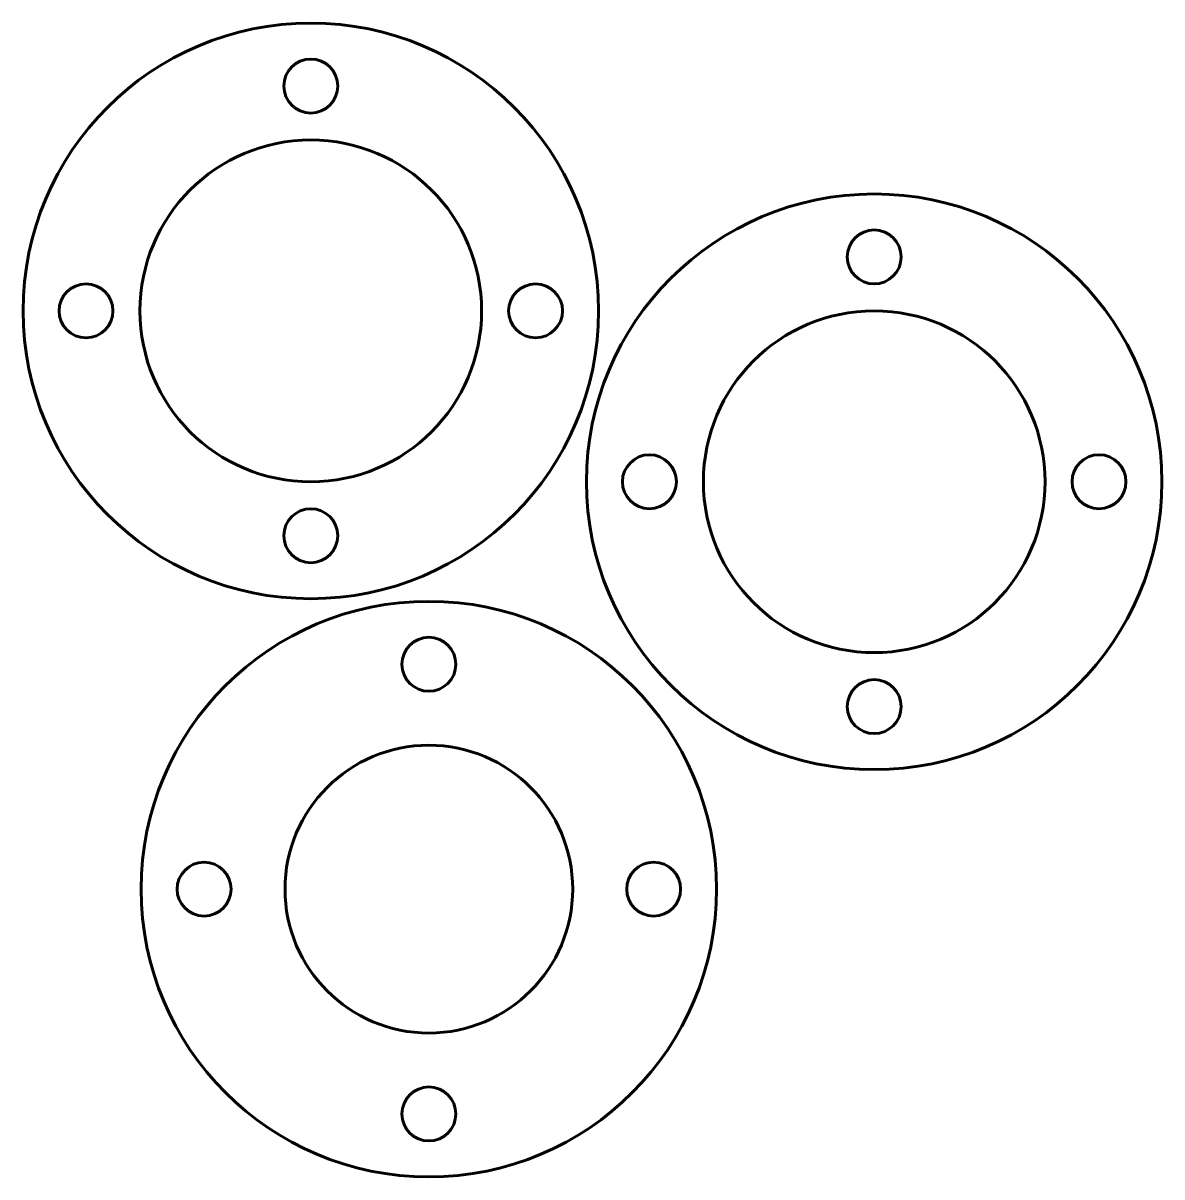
# Model space of a CAD drawing. Header units: millimetres. Extents: x -22.6 to 40.8, y -16 to 48.1.
import ezdxf

# ---------------------------------------------------------------- set-up
doc = ezdxf.new("R2010")
doc.units = ezdxf.units.MM
doc.linetypes.add('K5LT_BASIC', pattern=[0])

msp = doc.modelspace()

# ---------------------------------------------------------------- linework, layer by layer
at = {"color": 150, "linetype": 'K5LT_BASIC', "lineweight": 60, "true_color": 0x0080ff}
for centre, radius in [((-6.566, 32.148), 16), ((-6.566, 44.648), 1.5), ((-6.566, 32.148), 9.5), ((24.765, 22.648), 16), ((24.765, 35.148), 1.5), ((-19.066, 32.148), 1.5), ((5.934, 32.148), 1.5), ((24.765, 22.648), 9.5), ((12.265, 22.648), 1.5), ((37.265, 22.648), 1.5), ((-6.566, 19.648), 1.5), ((0, 0), 16), ((0, 0), 16), ((0, 12.5), 1.5), ((0, 12.5), 1.5), ((24.765, 10.148), 1.5), ((0, 0), 8), ((0, 0), 8), ((-12.5, 0), 1.5), ((-12.5, 0), 1.5), ((12.5, 0), 1.5), ((12.5, 0), 1.5), ((0, -12.5), 1.5), ((0, -12.5), 1.5)]:
    msp.add_circle(centre, radius, dxfattribs=at)

doc.saveas('drawing.dxf')
